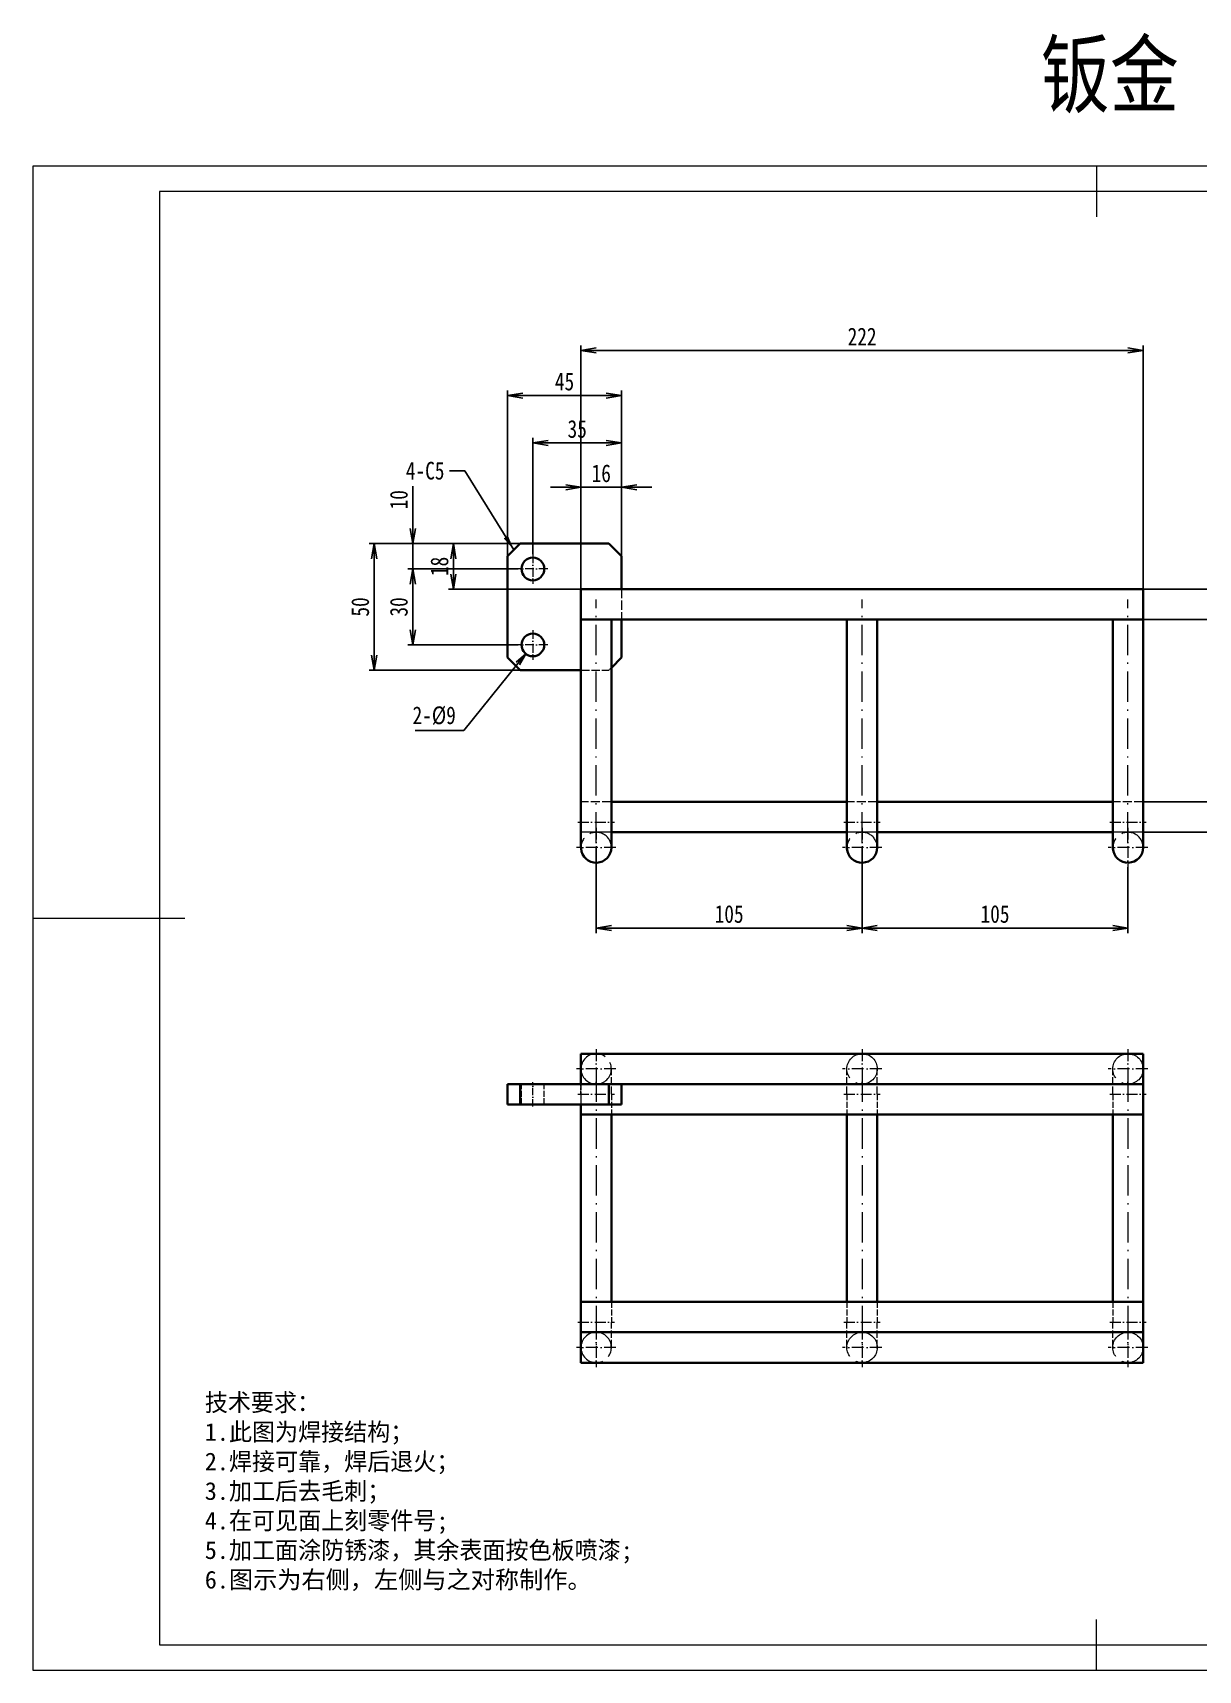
# Model space of a CAD drawing. Header units: millimetres. Extents: x -15766 to 80009, y -9701 to 15159.
# Drawn here: x -1995 to -1535, y 11134 to 11781 of the extents above; entities that cross this region are included whole.
import ezdxf

# ---------------------------------------------------------------- set-up
doc = ezdxf.new("R2010")
doc.units = ezdxf.units.MM
for name, pattern in [('CENTER-HOKUTO_1', [16, 13, -1, 1, -1]), ('DASHDOT', [18.5, 12, -3, 0.5, -3]), ('DASHED', [15, 12, -3]), ('HIDDEN-HOKUTO_1', [2, 1, -1])]:
    doc.linetypes.add(name, pattern=pattern)
doc.layers.get('DEFPOINTS').update_dxf_attribs({"lineweight": 18})
for name, color, linetype, lineweight in [('AM_7', 2, 'CENTER-HOKUTO_1', 18), ('AM_HID', 1, 'HIDDEN-HOKUTO_1', 18), ('AM_VIS', 7, 'Continuous', 18), ('CDRAFT0', 7, 'Continuous', 18), ('DIM', 253, 'Continuous', 20), ('title_frame', 7, 'Continuous', 18), ('word_dim', 9, 'Continuous', 18), ('粗实线层_1', 7, 'Continuous', 15)]:
    doc.layers.add(name, color=color, linetype=linetype, lineweight=lineweight)
doc.styles.add('DIM', font='', dxfattribs={"width": 0.8})
doc.styles.get('DIM').set_extended_font_data('NSimSun')
doc.dimstyles.new('1-2', dxfattribs={"dimscale": 2, "dimtxt": 3.5, "dimasz": 3, "dimexe": 1, "dimexo": 0, "dimgap": 1, "dimtad": 1, "dimdsep": 46, "dimtxsty": 'DIM', "dimblk": 'OPEN', "dimcen": 0, "dimdle": 6, "dimclrd": 256, "dimclre": 256, "dimclrt": 3, "dimazin": 2, "dimtfac": 0.707107, "dimtmove": 0, "dimatfit": 3, "dimfxl": 0, "dimfrac": 2, "dimtolj": 1, "dimarcsym": 0})
doc.dimstyles.new('1-2$3', dxfattribs={"dimscale": 2, "dimtxt": 3.5, "dimasz": 2.5, "dimexe": 1, "dimexo": 0.625, "dimgap": 1.2, "dimtad": 1, "dimtih": 1, "dimtoh": 1, "dimdsep": 46, "dimtxsty": 'DIM', "dimblk": 'OPEN', "dimcen": 0, "dimdle": 5, "dimclrd": 256, "dimclre": 256, "dimclrt": 3, "dimazin": 2, "dimtfac": 0.5, "dimtofl": 0, "dimtmove": 0, "dimatfit": 3, "dimfxl": 0, "dimtolj": 1, "dimarcsym": 0})

# ---------------------------------------------------------------- blocks, each defined once
blk = doc.blocks.new('*X3')
at = {"layer": 'CDRAFT0'}
for p, q in [((420, 297), (0, 297)), ((0, 297), (0, 0)), ((420, 0), (420, 297)), ((0, 0), (420, 0))]:
    blk.add_line(p, q, dxfattribs=at)
at = {"layer": '粗实线层_1'}
for p, q in [((210, 297), (210, 287)), ((415, 292), (25, 292)), ((25, 292), (25, 5)), ((415, 5), (415, 292)), ((0, 148.5), (30, 148.5)), ((420, 148.5), (410, 148.5)), ((210, 0), (210, 10)), ((25, 5), (415, 5))]:
    blk.add_line(p, q, dxfattribs=at)
blk = doc.blocks.new('_OPEN')
at = {"color": 0, "linetype": 'ByBlock', "lineweight": -2}
for p, q in [((-1, 0.166667), (0, 0)), ((-1, -0.166667), (0, 0)), ((0, 0), (-1, 0))]:
    blk.add_line(p, q, dxfattribs=at)
blk = doc.blocks.new('*D518')
at = {"layer": 'DEFPOINTS', "color": 0, "transparency": 16777216}
for p in [(-1762.79, 11637.48), (-1807.79, 11574.01), (-1762.79, 11574.01)]:
    blk.add_point(p, dxfattribs=at)
at = {"layer": 'word_dim', "linetype": 'Continuous', "lineweight": -2, "transparency": 16777216}
for p, q in [((-1807.79, 11574.01), (-1807.79, 11639.48)), ((-1801.79, 11637.48), (-1768.79, 11637.48)), ((-1762.79, 11574.01), (-1762.79, 11639.48))]:
    blk.add_line(p, q, dxfattribs=at)
at = {"layer": 'word_dim', "lineweight": -2, "transparency": 16777216, "xscale": 6, "yscale": 6, "zscale": 6, "rotation": 180}
blk.add_blockref('_OPEN', (-1807.79, 11637.48), dxfattribs=at)
at = {"layer": 'word_dim', "lineweight": -2, "transparency": 16777216, "xscale": 6, "yscale": 6, "zscale": 6}
blk.add_blockref('_OPEN', (-1762.79, 11637.48), dxfattribs=at)
at = {"layer": 'word_dim', "color": 3, "transparency": 16777216, "insert": (-1785.29, 11642.98), "char_height": 7, "attachment_point": 5, "style": 'DIM'}
blk.add_mtext('\\A1;45', dxfattribs=at)
blk = doc.blocks.new('*D519')
at = {"layer": 'DEFPOINTS', "color": 0, "transparency": 16777216}
for p in [(-1802.79, 11579.01), (-1860.45, 11529.01), (-1802.79, 11529.01)]:
    blk.add_point(p, dxfattribs=at)
at = {"layer": 'word_dim', "linetype": 'Continuous', "lineweight": -2, "transparency": 16777216}
for p, q in [((-1802.79, 11579.01), (-1862.45, 11579.01)), ((-1860.45, 11573.01), (-1860.45, 11535.01)), ((-1802.79, 11529.01), (-1862.45, 11529.01))]:
    blk.add_line(p, q, dxfattribs=at)
at = {"layer": 'word_dim', "lineweight": -2, "transparency": 16777216, "xscale": 6, "yscale": 6, "zscale": 6}
for p, rotation in [((-1860.45, 11579.01), 90), ((-1860.45, 11529.01), 270)]:
    blk.add_blockref('_OPEN', p, dxfattribs=dict(at, rotation=rotation))
at = {"layer": 'word_dim', "color": 3, "transparency": 16777216, "insert": (-1865.95, 11554.01), "char_height": 7, "attachment_point": 5, "rotation": 90, "style": 'DIM'}
blk.add_mtext('\\A1;50', dxfattribs=at)
blk = doc.blocks.new('*D520')
at = {"layer": 'DEFPOINTS', "color": 0, "transparency": 16777216}
for p in [(-1762.79, 11601.26), (-1762.79, 11574.01), (-1778.79, 11561.01)]:
    blk.add_point(p, dxfattribs=at)
at = {"layer": 'word_dim', "linetype": 'Continuous', "lineweight": -2, "transparency": 16777216}
for p, q in [((-1784.79, 11601.26), (-1790.79, 11601.26)), ((-1778.79, 11561.01), (-1778.79, 11603.26)), ((-1778.79, 11601.26), (-1762.79, 11601.26)), ((-1762.79, 11574.01), (-1762.79, 11603.26)), ((-1756.79, 11601.26), (-1750.79, 11601.26))]:
    blk.add_line(p, q, dxfattribs=at)
at = {"layer": 'word_dim', "lineweight": -2, "transparency": 16777216, "xscale": 6, "yscale": 6, "zscale": 6}
blk.add_blockref('_OPEN', (-1778.79, 11601.26), dxfattribs=at)
at = {"layer": 'word_dim', "lineweight": -2, "transparency": 16777216, "xscale": 6, "yscale": 6, "zscale": 6, "rotation": 180}
blk.add_blockref('_OPEN', (-1762.79, 11601.26), dxfattribs=at)
at = {"layer": 'word_dim', "color": 3, "transparency": 16777216, "insert": (-1770.79, 11606.76), "char_height": 7, "attachment_point": 5, "style": 'DIM'}
blk.add_mtext('\\A1;16', dxfattribs=at)
blk = doc.blocks.new('*D521')
at = {"layer": 'DEFPOINTS', "color": 0, "transparency": 16777216}
for p in [(-1556.79, 11655.3), (-1778.79, 11561.01), (-1556.79, 11561.01)]:
    blk.add_point(p, dxfattribs=at)
at = {"layer": 'word_dim', "linetype": 'Continuous', "lineweight": -2, "transparency": 16777216}
for p, q in [((-1778.79, 11561.01), (-1778.79, 11657.3)), ((-1772.79, 11655.3), (-1562.79, 11655.3)), ((-1556.79, 11561.01), (-1556.79, 11657.3))]:
    blk.add_line(p, q, dxfattribs=at)
at = {"layer": 'word_dim', "lineweight": -2, "transparency": 16777216, "xscale": 6, "yscale": 6, "zscale": 6, "rotation": 180}
blk.add_blockref('_OPEN', (-1778.79, 11655.3), dxfattribs=at)
at = {"layer": 'word_dim', "lineweight": -2, "transparency": 16777216, "xscale": 6, "yscale": 6, "zscale": 6}
blk.add_blockref('_OPEN', (-1556.79, 11655.3), dxfattribs=at)
at = {"layer": 'word_dim', "color": 3, "transparency": 16777216, "insert": (-1667.79, 11660.8), "char_height": 7, "attachment_point": 5, "style": 'DIM'}
blk.add_mtext('\\A1;222', dxfattribs=at)
blk = doc.blocks.new('*D522')
at = {"layer": 'DEFPOINTS', "color": 0, "transparency": 16777216}
for p in [(-1556.79, 11561.01), (-1521.71, 11561.01), (-1556.79, 11549.01)]:
    blk.add_point(p, dxfattribs=at)
at = {"layer": 'word_dim', "linetype": 'Continuous', "lineweight": -2, "transparency": 16777216}
for p, q in [((-1521.71, 11567.01), (-1521.71, 11597.84)), ((-1556.79, 11561.01), (-1519.71, 11561.01)), ((-1521.71, 11549.01), (-1521.71, 11561.01)), ((-1556.79, 11549.01), (-1519.71, 11549.01)), ((-1521.71, 11543.01), (-1521.71, 11537.01))]:
    blk.add_line(p, q, dxfattribs=at)
at = {"layer": 'word_dim', "lineweight": -2, "transparency": 16777216, "xscale": 6, "yscale": 6, "zscale": 6}
for p, rotation in [((-1521.71, 11561.01), 270), ((-1521.71, 11549.01), 90)]:
    blk.add_blockref('_OPEN', p, dxfattribs=dict(at, rotation=rotation))
at = {"layer": 'word_dim', "color": 3, "transparency": 16777216, "insert": (-1527.21, 11586.33), "char_height": 7, "attachment_point": 5, "rotation": 90, "style": 'DIM'}
blk.add_mtext('\\A1;2-%%c12', dxfattribs=at)
blk = doc.blocks.new('*D523')
at = {"layer": 'DEFPOINTS', "color": 0, "transparency": 16777216}
for p in [(-1556.79, 11477.01), (-1521.71, 11477.01), (-1556.79, 11465.01)]:
    blk.add_point(p, dxfattribs=at)
at = {"layer": 'word_dim', "linetype": 'Continuous', "lineweight": -2, "transparency": 16777216}
for p, q in [((-1521.71, 11483.01), (-1521.71, 11489.01)), ((-1556.79, 11477.01), (-1519.71, 11477.01)), ((-1521.71, 11477.01), (-1521.71, 11465.01)), ((-1556.79, 11465.01), (-1519.71, 11465.01)), ((-1521.71, 11459.01), (-1521.71, 11428.24))]:
    blk.add_line(p, q, dxfattribs=at)
at = {"layer": 'word_dim', "lineweight": -2, "transparency": 16777216, "xscale": 6, "yscale": 6, "zscale": 6}
for p, rotation in [((-1521.71, 11477.01), 270), ((-1521.71, 11465.01), 90)]:
    blk.add_blockref('_OPEN', p, dxfattribs=dict(at, rotation=rotation))
at = {"layer": 'word_dim', "color": 3, "transparency": 16777216, "insert": (-1527.21, 11439.75), "char_height": 7, "attachment_point": 5, "rotation": 90, "style": 'DIM'}
blk.add_mtext('\\A1;2-%%c12', dxfattribs=at)
blk = doc.blocks.new('*D329')
at = {"layer": 'DEFPOINTS', "color": 0, "transparency": 16777216}
for p in [(-1556.79, 11549.01), (-1521.71, 11549.01), (-1556.79, 11477.01)]:
    blk.add_point(p, dxfattribs=at)
at = {"layer": 'word_dim', "linetype": 'Continuous', "lineweight": -2, "transparency": 16777216}
for p, q in [((-1556.79, 11549.01), (-1519.71, 11549.01)), ((-1521.71, 11483.01), (-1521.71, 11543.01)), ((-1556.79, 11477.01), (-1519.71, 11477.01))]:
    blk.add_line(p, q, dxfattribs=at)
at = {"layer": 'word_dim', "lineweight": -2, "transparency": 16777216, "xscale": 6, "yscale": 6, "zscale": 6}
for p, rotation in [((-1521.71, 11549.01), 90), ((-1521.71, 11477.01), 270)]:
    blk.add_blockref('_OPEN', p, dxfattribs=dict(at, rotation=rotation))
at = {"layer": 'word_dim', "color": 3, "transparency": 16777216, "insert": (-1527.21, 11513.01), "char_height": 7, "attachment_point": 5, "rotation": 90, "style": 'DIM'}
blk.add_mtext('\\A1;72', dxfattribs=at)
blk = doc.blocks.new('*D524')
at = {"layer": 'DEFPOINTS', "color": 0, "transparency": 16777216}
for p in [(-1772.79, 11459.01), (-1667.79, 11459.01), (-1667.79, 11427.21)]:
    blk.add_point(p, dxfattribs=at)
at = {"layer": 'word_dim', "linetype": 'Continuous', "lineweight": -2, "transparency": 16777216}
for p, q in [((-1772.79, 11459.01), (-1772.79, 11425.21)), ((-1667.79, 11459.01), (-1667.79, 11425.21)), ((-1766.79, 11427.21), (-1673.79, 11427.21))]:
    blk.add_line(p, q, dxfattribs=at)
at = {"layer": 'word_dim', "lineweight": -2, "transparency": 16777216, "xscale": 6, "yscale": 6, "zscale": 6, "rotation": 180}
blk.add_blockref('_OPEN', (-1772.79, 11427.21), dxfattribs=at)
at = {"layer": 'word_dim', "lineweight": -2, "transparency": 16777216, "xscale": 6, "yscale": 6, "zscale": 6}
blk.add_blockref('_OPEN', (-1667.79, 11427.21), dxfattribs=at)
at = {"layer": 'word_dim', "color": 3, "transparency": 16777216, "insert": (-1720.29, 11432.71), "char_height": 7, "attachment_point": 5, "style": 'DIM'}
blk.add_mtext('\\A1;105', dxfattribs=at)
blk = doc.blocks.new('*D330')
at = {"layer": 'DEFPOINTS', "color": 0, "transparency": 16777216}
for p in [(-1667.79, 11459.01), (-1562.79, 11451.21), (-1562.79, 11427.21)]:
    blk.add_point(p, dxfattribs=at)
at = {"layer": 'word_dim', "linetype": 'Continuous', "lineweight": -2, "transparency": 16777216}
for p, q in [((-1667.79, 11459.01), (-1667.79, 11425.21)), ((-1562.79, 11451.21), (-1562.79, 11425.21)), ((-1661.79, 11427.21), (-1568.79, 11427.21))]:
    blk.add_line(p, q, dxfattribs=at)
at = {"layer": 'word_dim', "lineweight": -2, "transparency": 16777216, "xscale": 6, "yscale": 6, "zscale": 6, "rotation": 180}
blk.add_blockref('_OPEN', (-1667.79, 11427.21), dxfattribs=at)
at = {"layer": 'word_dim', "lineweight": -2, "transparency": 16777216, "xscale": 6, "yscale": 6, "zscale": 6}
blk.add_blockref('_OPEN', (-1562.79, 11427.21), dxfattribs=at)
at = {"layer": 'word_dim', "color": 3, "transparency": 16777216, "insert": (-1615.29, 11432.71), "char_height": 7, "attachment_point": 5, "style": 'DIM'}
blk.add_mtext('\\A1;105', dxfattribs=at)
blk = doc.blocks.new('*D529')
at = {"layer": 'DEFPOINTS', "color": 0, "transparency": 16777216}
for p in [(-1845.19, 11579.01), (-1802.79, 11579.01), (-1803.64, 11569.01)]:
    blk.add_point(p, dxfattribs=at)
at = {"layer": 'word_dim', "linetype": 'Continuous', "lineweight": -2, "transparency": 16777216}
for p, q in [((-1845.19, 11585.01), (-1845.19, 11601.67)), ((-1802.79, 11579.01), (-1847.19, 11579.01)), ((-1845.19, 11569.01), (-1845.19, 11579.01)), ((-1803.64, 11569.01), (-1847.19, 11569.01)), ((-1845.19, 11563.01), (-1845.19, 11557.01))]:
    blk.add_line(p, q, dxfattribs=at)
at = {"layer": 'word_dim', "lineweight": -2, "transparency": 16777216, "xscale": 6, "yscale": 6, "zscale": 6}
for p, rotation in [((-1845.19, 11579.01), 270), ((-1845.19, 11569.01), 90)]:
    blk.add_blockref('_OPEN', p, dxfattribs=dict(at, rotation=rotation))
at = {"layer": 'word_dim', "color": 3, "transparency": 16777216, "insert": (-1850.69, 11596.34), "char_height": 7, "attachment_point": 5, "rotation": 90, "style": 'DIM'}
blk.add_mtext('\\A1;10', dxfattribs=at)
blk = doc.blocks.new('*D332')
at = {"layer": 'DEFPOINTS', "color": 0, "transparency": 16777216}
for p in [(-1829.16, 11579.01), (-1803.41, 11579.01), (-1778.79, 11561.01)]:
    blk.add_point(p, dxfattribs=at)
at = {"layer": 'word_dim', "linetype": 'Continuous', "lineweight": -2, "transparency": 16777216}
for p, q in [((-1803.41, 11579.01), (-1831.16, 11579.01)), ((-1829.16, 11567.01), (-1829.16, 11573.01)), ((-1778.79, 11561.01), (-1831.16, 11561.01))]:
    blk.add_line(p, q, dxfattribs=at)
at = {"layer": 'word_dim', "lineweight": -2, "transparency": 16777216, "xscale": 6, "yscale": 6, "zscale": 6}
for p, rotation in [((-1829.16, 11579.01), 90), ((-1829.16, 11561.01), 270)]:
    blk.add_blockref('_OPEN', p, dxfattribs=dict(at, rotation=rotation))
at = {"layer": 'word_dim', "color": 3, "transparency": 16777216, "insert": (-1834.66, 11570.01), "char_height": 7, "attachment_point": 5, "rotation": 90, "style": 'DIM'}
blk.add_mtext('\\A1;18', dxfattribs=at)
blk = doc.blocks.new('*D530')
at = {"layer": 'DEFPOINTS', "color": 0, "transparency": 16777216}
for p in [(-1803.64, 11569.01), (-1845.19, 11539.01), (-1803.64, 11539.01)]:
    blk.add_point(p, dxfattribs=at)
at = {"layer": 'word_dim', "linetype": 'Continuous', "lineweight": -2, "transparency": 16777216}
for p, q in [((-1803.64, 11569.01), (-1847.19, 11569.01)), ((-1845.19, 11563.01), (-1845.19, 11545.01)), ((-1803.64, 11539.01), (-1847.19, 11539.01))]:
    blk.add_line(p, q, dxfattribs=at)
at = {"layer": 'word_dim', "lineweight": -2, "transparency": 16777216, "xscale": 6, "yscale": 6, "zscale": 6}
for p, rotation in [((-1845.19, 11569.01), 90), ((-1845.19, 11539.01), 270)]:
    blk.add_blockref('_OPEN', p, dxfattribs=dict(at, rotation=rotation))
at = {"layer": 'word_dim', "color": 3, "transparency": 16777216, "insert": (-1850.69, 11554.01), "char_height": 7, "attachment_point": 5, "rotation": 90, "style": 'DIM'}
blk.add_mtext('\\A1;30', dxfattribs=at)
blk = doc.blocks.new('*D531')
at = {"layer": 'DEFPOINTS', "color": 0, "transparency": 16777216}
for p in [(-1797.79, 11618.75), (-1797.79, 11574.86), (-1762.79, 11574.01)]:
    blk.add_point(p, dxfattribs=at)
at = {"layer": 'word_dim', "linetype": 'Continuous', "lineweight": -2, "transparency": 16777216}
for p, q in [((-1797.79, 11574.86), (-1797.79, 11620.75)), ((-1762.79, 11574.01), (-1762.79, 11620.75)), ((-1768.79, 11618.75), (-1791.79, 11618.75))]:
    blk.add_line(p, q, dxfattribs=at)
at = {"layer": 'word_dim', "lineweight": -2, "transparency": 16777216, "xscale": 6, "yscale": 6, "zscale": 6, "rotation": 180}
blk.add_blockref('_OPEN', (-1797.79, 11618.75), dxfattribs=at)
at = {"layer": 'word_dim', "lineweight": -2, "transparency": 16777216, "xscale": 6, "yscale": 6, "zscale": 6}
blk.add_blockref('_OPEN', (-1762.79, 11618.75), dxfattribs=at)
at = {"layer": 'word_dim', "color": 3, "transparency": 16777216, "insert": (-1780.29, 11624.25), "char_height": 7, "attachment_point": 5, "style": 'DIM'}
blk.add_mtext('\\A1;35', dxfattribs=at)
blk = doc.blocks.new('*D532')
at = {"layer": 'DEFPOINTS', "color": 0, "transparency": 16777216}
for p in [(-1794.97, 11542.51), (-1800.61, 11535.51)]:
    blk.add_point(p, dxfattribs=at)
at = {"layer": 'word_dim', "linetype": 'Continuous', "lineweight": -2, "transparency": 16777216}
for p, q in [((-1825.06, 11505.17), (-1803.75, 11531.61)), ((-1844.3, 11505.17), (-1825.06, 11505.17))]:
    blk.add_line(p, q, dxfattribs=at)
at = {"layer": 'word_dim', "lineweight": -2, "transparency": 16777216, "xscale": 5, "yscale": 5, "zscale": 5, "rotation": 51.1345284834728}
blk.add_blockref('_OPEN', (-1800.61, 11535.51), dxfattribs=at)
at = {"layer": 'word_dim', "color": 3, "transparency": 16777216, "insert": (-1836.76, 11511.07), "char_height": 7, "attachment_point": 5, "style": 'DIM'}
blk.add_mtext('\\A1;2-%%c9', dxfattribs=at)

msp = doc.modelspace()

# ---------------------------------------------------------------- linework, layer by layer
at = {"layer": 'AM_7', "linetype": 'DASHDOT', "lineweight": 13, "ltscale": 0.292505}
for p, q in [((-1791.93922, 11569.00889), (-1803.63942, 11569.00889)), ((-1791.93922, 11539.00889), (-1803.63942, 11539.00889))]:
    msp.add_line(p, q, dxfattribs=at)
at = {"layer": 'AM_7', "linetype": 'DASHDOT', "lineweight": 13, "ltscale": 0.2925}
for p, q in [((-1797.78932, 11574.85889), (-1797.78932, 11563.15888)), ((-1797.78932, 11544.85889), (-1797.78932, 11533.15888))]:
    msp.add_line(p, q, dxfattribs=at)
at = {"layer": 'AM_7', "linetype": 'DASHDOT', "lineweight": 13}
for p, q in [((-1772.78932, 11461.00889), (-1772.78932, 11557.00889)), ((-1667.78932, 11461.00889), (-1667.78932, 11557.00889)), ((-1562.78932, 11461.00889), (-1562.78932, 11557.00889)), ((-1772.78932, 11370.56891), (-1772.78932, 11262.56832)), ((-1667.78932, 11370.56891), (-1667.78932, 11262.56832)), ((-1562.78932, 11370.56891), (-1562.78932, 11262.56832))]:
    msp.add_line(p, q, dxfattribs=at)
at = {"layer": 'AM_7', "linetype": 'DASHDOT', "lineweight": 13, "ltscale": 0.36001}
for p, q in [((-1779.98952, 11469.00889), (-1765.58913, 11469.00889)), ((-1674.98952, 11469.00889), (-1660.58913, 11469.00889)), ((-1569.98952, 11469.00889), (-1555.58913, 11469.00889)), ((-1779.98952, 11361.56888), (-1765.58913, 11361.56888)), ((-1674.98952, 11361.56888), (-1660.58913, 11361.56888)), ((-1569.98952, 11361.56888), (-1555.58913, 11361.56888)), ((-1779.98952, 11271.56887), (-1765.58913, 11271.56887)), ((-1674.98952, 11271.56887), (-1660.58913, 11271.56887)), ((-1569.98952, 11271.56887), (-1555.58913, 11271.56887))]:
    msp.add_line(p, q, dxfattribs=at)
at = {"layer": 'AM_7', "linetype": 'DASHDOT', "lineweight": 13, "ltscale": 0.389999}
for p, q in [((-1772.78932, 11466.80887), (-1772.78932, 11451.2089)), ((-1667.78932, 11466.80887), (-1667.78932, 11451.2089)), ((-1562.78932, 11466.80887), (-1562.78932, 11451.2089))]:
    msp.add_line(p, q, dxfattribs=at)
at = {"layer": 'AM_7', "linetype": 'DASHDOT', "lineweight": 13, "ltscale": 0.38999}
for p, q in [((-1764.98952, 11459.00889), (-1780.58913, 11459.00889)), ((-1659.98952, 11459.00889), (-1675.58913, 11459.00889)), ((-1554.98952, 11459.00889), (-1570.58913, 11459.00889)), ((-1764.98952, 11371.56888), (-1780.58913, 11371.56888)), ((-1659.98952, 11371.56888), (-1675.58913, 11371.56888)), ((-1554.98952, 11371.56888), (-1570.58913, 11371.56888)), ((-1764.98952, 11261.56887), (-1780.58913, 11261.56887)), ((-1659.98952, 11261.56887), (-1675.58913, 11261.56887)), ((-1554.98952, 11261.56887), (-1570.58913, 11261.56887))]:
    msp.add_line(p, q, dxfattribs=at)
at = {"layer": 'AM_7', "linetype": 'DASHDOT', "lineweight": 13, "ltscale": 0.39}
for p, q in [((-1772.78932, 11379.36887), (-1772.78932, 11363.76886)), ((-1667.78932, 11379.36887), (-1667.78932, 11363.76886)), ((-1562.78932, 11379.36887), (-1562.78932, 11363.76886)), ((-1772.78932, 11269.36887), (-1772.78932, 11253.76886)), ((-1667.78932, 11269.36887), (-1667.78932, 11253.76886)), ((-1562.78932, 11269.36887), (-1562.78932, 11253.76886))]:
    msp.add_line(p, q, dxfattribs=at)
at = {"layer": 'AM_7', "linetype": 'DASHDOT', "lineweight": 13, "ltscale": 0.24}
msp.add_line((-1797.78932, 11356.76886), (-1797.78932, 11366.36887), dxfattribs=at)
at = {"layer": 'AM_HID', "linetype": 'DASHED', "lineweight": 13, "ltscale": 0.4}
msp.add_line((-1762.78932, 11561.00889), (-1778.78932, 11561.00889), dxfattribs=at)
at = {"layer": 'AM_HID', "linetype": 'DASHED', "lineweight": 13, "ltscale": 0.3}
for p, q in [((-1762.78932, 11561.00882), (-1762.78932, 11549.00882)), ((-1766.78932, 11477.00889), (-1778.78932, 11477.00889)), ((-1766.78932, 11477.00889), (-1778.78932, 11477.00889)), ((-1661.78932, 11477.00889), (-1673.78932, 11477.00889)), ((-1661.78932, 11477.00889), (-1673.78932, 11477.00889)), ((-1556.78932, 11477.00889), (-1568.78932, 11477.00889)), ((-1556.78932, 11477.00889), (-1568.78932, 11477.00889)), ((-1766.78932, 11465.00889), (-1778.78932, 11465.00889)), ((-1661.78932, 11465.00889), (-1673.78932, 11465.00889)), ((-1556.78932, 11465.00889), (-1568.78932, 11465.00889))]:
    msp.add_line(p, q, dxfattribs=at)
at = {"layer": 'AM_HID', "linetype": 'DASHED', "lineweight": 13}
for p, q in [((-1556.78932, 11549.00889), (-1778.78932, 11549.00889)), ((-1778.78932, 11529.00889), (-1778.78932, 11549.00889)), ((-1766.78932, 11469.00889), (-1766.78932, 11549.00889)), ((-1661.78932, 11469.00889), (-1661.78932, 11549.00889)), ((-1556.78932, 11469.00889), (-1556.78932, 11549.00889)), ((-1556.78932, 11465.00889), (-1778.78932, 11465.00889)), ((-1667.78932, 11365.56888), (-1772.78932, 11365.56888)), ((-1562.78932, 11365.56888), (-1667.78932, 11365.56888))]:
    msp.add_line(p, q, dxfattribs=at)
at = {"layer": 'AM_HID', "linetype": 'DASHED', "lineweight": 13, "ltscale": 0.035356}
msp.add_line((-1767.78932, 11529.00889), (-1766.78932, 11530.00895), dxfattribs=at)
at = {"layer": 'AM_HID', "linetype": 'DASHED', "lineweight": 13, "ltscale": 0.275}
msp.add_line((-1778.78932, 11529.00889), (-1767.78932, 11529.00889), dxfattribs=at)
at = {"layer": 'AM_HID', "linetype": 'DASHED', "lineweight": 13, "ltscale": 0.2}
for p, q in [((-1673.78932, 11469.00889), (-1673.78932, 11477.00889)), ((-1568.78932, 11469.00889), (-1568.78932, 11477.00889)), ((-1802.78932, 11365.56888), (-1802.78932, 11357.56888)), ((-1802.28932, 11357.56888), (-1802.28932, 11365.56888)), ((-1802.28932, 11357.56888), (-1802.28932, 11365.56888)), ((-1793.28932, 11357.56888), (-1793.28932, 11365.56888)), ((-1793.28932, 11357.56888), (-1793.28932, 11365.56888)), ((-1778.78932, 11365.56888), (-1778.78932, 11357.56888)), ((-1767.78932, 11365.56888), (-1767.78932, 11357.56888)), ((-1766.78932, 11279.56885), (-1766.78932, 11271.56887)), ((-1673.78932, 11279.56885), (-1673.78932, 11271.56887)), ((-1661.78932, 11279.56885), (-1661.78932, 11271.56887)), ((-1568.78932, 11279.56885), (-1568.78932, 11271.56887)), ((-1556.78932, 11279.56885), (-1556.78932, 11271.56887))]:
    msp.add_line(p, q, dxfattribs=at)
at = {"layer": 'AM_HID', "linetype": 'DASHED', "lineweight": 13, "ltscale": 0.15}
for p, q in [((-1556.78932, 11477.00889), (-1556.78932, 11471.00889)), ((-1556.78932, 11471.00889), (-1556.78932, 11465.00889)), ((-1772.78932, 11365.56888), (-1778.78932, 11365.56888)), ((-1556.78932, 11365.56888), (-1562.78932, 11365.56888))]:
    msp.add_line(p, q, dxfattribs=at)
at = {"layer": 'AM_HID', "linetype": 'DASHED', "lineweight": 13, "ltscale": 0.25}
for p, q in [((-1766.78932, 11459.00889), (-1766.78932, 11469.00889)), ((-1661.78932, 11459.00889), (-1661.78932, 11469.00889)), ((-1556.78932, 11459.00889), (-1556.78932, 11469.00889)), ((-1766.78932, 11361.56888), (-1766.78932, 11371.56888)), ((-1673.78932, 11361.56888), (-1673.78932, 11371.56888)), ((-1661.78932, 11361.56888), (-1661.78932, 11371.56888)), ((-1568.78932, 11361.56888), (-1568.78932, 11371.56888)), ((-1556.78932, 11361.56888), (-1556.78932, 11371.56888)), ((-1766.78932, 11261.56887), (-1766.78932, 11271.56887)), ((-1673.78932, 11261.56887), (-1673.78932, 11271.56887)), ((-1661.78932, 11261.56887), (-1661.78932, 11271.56887)), ((-1568.78932, 11261.56887), (-1568.78932, 11271.56887)), ((-1556.78932, 11261.56887), (-1556.78932, 11271.56887))]:
    msp.add_line(p, q, dxfattribs=at)
at = {"layer": 'AM_HID', "linetype": 'DASHED', "lineweight": 13, "ltscale": 0.100195}
for p, q in [((-1673.78932, 11465.0011), (-1673.78932, 11469.00889)), ((-1568.78932, 11465.0011), (-1568.78932, 11469.00889))]:
    msp.add_line(p, q, dxfattribs=at)
at = {"layer": 'AM_HID', "linetype": 'DASHED', "lineweight": 13, "ltscale": 0.1}
msp.add_line((-1778.78932, 11361.56888), (-1778.78932, 11365.56888), dxfattribs=at)
at = {"layer": 'AM_HID', "linetype": 'DASHED', "lineweight": 13, "ltscale": 0.100002}
msp.add_line((-1778.78932, 11361.56888), (-1778.78932, 11357.56879), dxfattribs=at)
at = {"layer": 'AM_HID', "linetype": 'DASHED', "lineweight": 13, "ltscale": 0.200001}
for p, q in [((-1766.78932, 11361.56888), (-1766.78932, 11353.56885)), ((-1673.78932, 11361.56888), (-1673.78932, 11353.56885)), ((-1661.78932, 11361.56888), (-1661.78932, 11353.56885)), ((-1568.78932, 11361.56888), (-1568.78932, 11353.56885)), ((-1556.78932, 11361.56888), (-1556.78932, 11353.56885))]:
    msp.add_line(p, q, dxfattribs=at)
at = {"layer": 'AM_HID', "linetype": 'DASHED', "lineweight": 13}
for centre in [(-1667.78932, 11371.56888), (-1562.78932, 11371.56888), (-1667.78932, 11261.56887), (-1562.78932, 11261.56887)]:
    msp.add_circle(centre, 6, dxfattribs=at)
for centre, start, end in [((-1772.78932, 11459.00889), 0, 183.91303769), ((-1772.78932, 11459.00889), 176.08696231, 180.00000501), ((-1667.78932, 11459.00889), 0, 183.91303769), ((-1667.78932, 11459.00889), 176.08696231, 180.00000501), ((-1562.78932, 11459.00889), 0, 183.91303769), ((-1562.78932, 11459.00889), 176.08696231, 180.00000501), ((-1772.78932, 11371.56888), 269.9999975, 179.90230598), ((-1772.78932, 11371.56888), 180.09769402, 269.9999975), ((-1772.78932, 11261.56887), 180.09769402, 90.0000025), ((-1772.78932, 11261.56887), 90.0000025, 179.90230598), ((-1772.78932, 11261.56887), 180.00000501, 183.91303769), ((-1772.78932, 11261.56887), 176.08696231, 179.72947488), ((-1772.78932, 11261.56887), 0.00000027, 3.91304355), ((-1772.78932, 11261.56887), 356.08695688, 0.00000027), ((-1667.78932, 11261.56887), 176.08696231, 180.00000501), ((-1667.78932, 11261.56887), 180.00000501, 183.91303769), ((-1667.78932, 11261.56887), 0.00000027, 3.91304355), ((-1667.78932, 11261.56887), 356.08695688, 0.00000027), ((-1562.78932, 11261.56887), 176.08696231, 180.00000501), ((-1562.78932, 11261.56887), 180.00000501, 183.91303769), ((-1562.78932, 11261.56887), 0.00000027, 3.91304355), ((-1562.78932, 11261.56887), 356.08695688, 0.00000027)]:
    msp.add_arc(centre, 6, start, end, dxfattribs=at)
at = {"layer": 'AM_VIS', "lineweight": 35, "ltscale": 0.176777}
for p, q in [((-1802.78932, 11579.00889), (-1807.78932, 11574.00889)), ((-1767.78932, 11579.00889), (-1762.78932, 11574.00889)), ((-1802.78932, 11529.00889), (-1807.78932, 11534.00889))]:
    msp.add_line(p, q, dxfattribs=at)
at = {"layer": 'AM_VIS', "lineweight": 35}
for p, q in [((-1767.78932, 11579.00889), (-1802.78932, 11579.00889)), ((-1807.78932, 11534.00889), (-1807.78932, 11574.00889)), ((-1556.78932, 11561.00889), (-1778.78932, 11561.00889)), ((-1556.78932, 11561.00889), (-1762.78932, 11561.00889)), ((-1556.78932, 11549.00889), (-1778.78932, 11549.00889)), ((-1778.78932, 11469.00889), (-1778.78932, 11549.00889)), ((-1766.78932, 11469.00889), (-1766.78932, 11549.00889)), ((-1673.78932, 11477.00889), (-1673.78932, 11549.00889)), ((-1673.78932, 11469.00889), (-1673.78932, 11549.00889)), ((-1661.78932, 11469.00889), (-1661.78932, 11549.00889)), ((-1568.78932, 11477.00889), (-1568.78932, 11549.00889)), ((-1568.78932, 11469.00889), (-1568.78932, 11549.00889)), ((-1556.78932, 11469.00889), (-1556.78932, 11549.00889)), ((-1802.78932, 11529.00889), (-1778.78932, 11529.00889)), ((-1778.78932, 11469.00889), (-1778.78932, 11529.00889)), ((-1673.78932, 11477.00889), (-1766.78932, 11477.00889)), ((-1673.78932, 11477.00889), (-1766.78932, 11477.00889)), ((-1568.78932, 11477.00889), (-1661.78932, 11477.00889)), ((-1568.78932, 11477.00889), (-1661.78932, 11477.00889)), ((-1673.78932, 11465.00889), (-1766.78932, 11465.00889)), ((-1568.78932, 11465.00889), (-1661.78932, 11465.00889)), ((-1556.78932, 11377.56888), (-1778.78932, 11377.56888)), ((-1767.78932, 11365.56888), (-1802.78932, 11365.56888)), ((-1556.78932, 11365.56888), (-1778.78932, 11365.56888)), ((-1767.78932, 11357.56888), (-1802.78932, 11357.56888)), ((-1778.78932, 11357.56879), (-1778.78932, 11271.56887)), ((-1556.78932, 11353.56888), (-1778.78932, 11353.56888)), ((-1766.78932, 11353.56885), (-1766.78932, 11279.56885)), ((-1673.78932, 11353.56885), (-1673.78932, 11279.56885)), ((-1661.78932, 11353.56885), (-1661.78932, 11279.56885)), ((-1568.78932, 11353.56885), (-1568.78932, 11279.56885)), ((-1556.78932, 11353.56885), (-1556.78932, 11279.56885)), ((-1556.78932, 11279.56887), (-1778.78932, 11279.56887)), ((-1556.78932, 11267.56887), (-1778.78932, 11267.56887)), ((-1667.78932, 11267.56887), (-1772.78932, 11267.56887)), ((-1562.78932, 11267.56887), (-1667.78932, 11267.56887)), ((-1556.78932, 11255.56887), (-1778.78932, 11255.56887))]:
    msp.add_line(p, q, dxfattribs=at)
at = {"layer": 'AM_VIS', "lineweight": 35, "ltscale": 0.325002}
msp.add_line((-1762.78932, 11574.00889), (-1762.78932, 11561.00882), dxfattribs=at)
at = {"layer": 'AM_VIS', "lineweight": 35, "ltscale": 0.15}
for p, q in [((-1778.78932, 11561.00889), (-1778.78932, 11555.00889)), ((-1556.78932, 11561.00889), (-1556.78932, 11555.00889)), ((-1778.78932, 11555.00889), (-1778.78932, 11549.00889)), ((-1556.78932, 11555.00889), (-1556.78932, 11549.00889)), ((-1772.78932, 11549.00889), (-1778.78932, 11549.00889)), ((-1766.78932, 11549.00889), (-1772.78932, 11549.00889)), ((-1667.78932, 11549.00889), (-1673.78932, 11549.00889)), ((-1661.78932, 11549.00889), (-1667.78932, 11549.00889)), ((-1562.78932, 11549.00889), (-1568.78932, 11549.00889)), ((-1556.78932, 11549.00889), (-1562.78932, 11549.00889)), ((-1778.78932, 11477.00889), (-1778.78932, 11471.00889)), ((-1778.78932, 11471.00889), (-1778.78932, 11465.00889)), ((-1778.78932, 11365.56888), (-1778.78932, 11371.56888)), ((-1772.78932, 11267.56887), (-1778.78932, 11267.56887)), ((-1556.78932, 11267.56887), (-1562.78932, 11267.56887))]:
    msp.add_line(p, q, dxfattribs=at)
at = {"layer": 'AM_VIS', "lineweight": 35, "ltscale": 0.374998}
msp.add_line((-1762.78932, 11549.00882), (-1762.78932, 11534.00889), dxfattribs=at)
at = {"layer": 'AM_VIS', "lineweight": 35, "ltscale": 0.14142}
msp.add_line((-1766.78932, 11530.00895), (-1762.78932, 11534.00889), dxfattribs=at)
at = {"layer": 'AM_VIS', "lineweight": 35, "ltscale": 0.25}
for p, q in [((-1778.78932, 11459.00889), (-1778.78932, 11469.00889)), ((-1778.78932, 11459.00889), (-1778.78932, 11469.00889)), ((-1766.78932, 11469.00889), (-1766.78932, 11459.00889)), ((-1673.78932, 11459.00889), (-1673.78932, 11469.00889)), ((-1661.78932, 11469.00889), (-1661.78932, 11459.00889)), ((-1568.78932, 11459.00889), (-1568.78932, 11469.00889)), ((-1556.78932, 11469.00889), (-1556.78932, 11459.00889)), ((-1778.78932, 11261.56887), (-1778.78932, 11271.56887))]:
    msp.add_line(p, q, dxfattribs=at)
at = {"layer": 'AM_VIS', "lineweight": 35, "ltscale": 0.149805}
for p, q in [((-1673.78932, 11459.00889), (-1673.78932, 11465.0011)), ((-1568.78932, 11459.00889), (-1568.78932, 11465.0011))]:
    msp.add_line(p, q, dxfattribs=at)
at = {"layer": 'AM_VIS', "lineweight": 35, "ltscale": 0.3}
for p, q in [((-1778.78932, 11377.56888), (-1778.78932, 11365.56888)), ((-1556.78932, 11377.56888), (-1556.78932, 11365.56888)), ((-1556.78932, 11365.56888), (-1556.78932, 11353.56888)), ((-1778.78932, 11279.56887), (-1778.78932, 11267.56887)), ((-1556.78932, 11279.56887), (-1556.78932, 11267.56887)), ((-1778.78932, 11267.56887), (-1778.78932, 11255.56887)), ((-1556.78932, 11267.56887), (-1556.78932, 11255.56887))]:
    msp.add_line(p, q, dxfattribs=at)
at = {"layer": 'AM_VIS', "lineweight": 35, "ltscale": 0.125}
for p, q in [((-1802.78932, 11365.56888), (-1807.78932, 11365.56888)), ((-1767.78932, 11365.56888), (-1762.78932, 11365.56888)), ((-1802.78932, 11357.56888), (-1807.78932, 11357.56888)), ((-1767.78932, 11357.56888), (-1762.78932, 11357.56888))]:
    msp.add_line(p, q, dxfattribs=at)
at = {"layer": 'AM_VIS', "lineweight": 35, "ltscale": 0.2}
for p, q in [((-1807.78932, 11365.56888), (-1807.78932, 11357.56888)), ((-1802.78932, 11365.56888), (-1802.78932, 11357.56888)), ((-1767.78932, 11365.56888), (-1767.78932, 11357.56888)), ((-1762.78932, 11365.56888), (-1762.78932, 11357.56888))]:
    msp.add_line(p, q, dxfattribs=at)
at = {"layer": 'AM_VIS', "lineweight": 35, "ltscale": 0.1}
msp.add_line((-1778.78932, 11357.56888), (-1778.78932, 11353.56888), dxfattribs=at)
at = {"layer": 'AM_VIS', "lineweight": 35, "ltscale": 0.000708389}
msp.add_line((-1778.78932, 11261.56887), (-1778.78932, 11261.5972), dxfattribs=at)
at = {"layer": 'AM_VIS', "lineweight": 35}
for centre in [(-1797.78932, 11569.00889), (-1797.78932, 11539.00889)]:
    msp.add_circle(centre, 4.5, dxfattribs=at)
for centre, start, end in [((-1772.78932, 11459.00889), 180.00000501, 183.91303769), ((-1772.78932, 11459.00889), 183.91303769, 0), ((-1667.78932, 11459.00889), 180.00000501, 183.91303769), ((-1667.78932, 11459.00889), 183.91303769, 0), ((-1562.78932, 11459.00889), 180.00000501, 183.91303769), ((-1562.78932, 11459.00889), 183.91303769, 0), ((-1772.78932, 11371.56888), 179.90230598, 180.09769402), ((-1772.78932, 11261.56887), 179.90230598, 180.09769402)]:
    msp.add_arc(centre, 6, start, end, dxfattribs=at)

# ---------------------------------------------------------------- block references
at = {"layer": 'title_frame', "xscale": 2, "yscale": 2, "zscale": 2}
msp.add_blockref('*X3', (-1995.27963, 11134.10436), dxfattribs=at)

# ---------------------------------------------------------------- texts
at = {"layer": 'DIM', "insert": (-1597.24368, 11776.80808), "char_height": 25, "width": 104.980501, "attachment_point": 1, "style": 'DIM'}
msp.add_mtext('{\\C3;钣金}', dxfattribs=at)
at = {"layer": 'word_dim', "color": 3, "insert": (-1832.70297, 11604.2135), "char_height": 7, "attachment_point": 9, "style": 'DIM'}
msp.add_mtext('\\A1;4-C5', dxfattribs=at)
at = {"layer": 'word_dim', "linetype": 'Continuous', "ltscale": 4, "insert": (-1927.33497, 11243.39138), "char_height": 7, "width": 279.2071636, "attachment_point": 1}
msp.add_mtext('{\\C3;技术要求：\\P1.此图为焊接结构；\\P2.焊接可靠，焊后退火；\\P3.加工后去毛刺；\\P4.在可见面上刻零件号;\\P5.加工面涂防锈漆，其余表面按色板喷漆;\\P\\fNSimSun|b0|i0|c134|p49;6\\fSimSun|b0|i0|c134|p49;.图示为右侧，左侧与之对称制作。}', dxfattribs=at)

# ---------------------------------------------------------------- dimensions: what is measured, and where the dimension line sits
at = {"layer": 'word_dim'}
for base, p1, p2, picture, middle in [((-1556.78932, 11655.30176), (-1778.78932, 11561.00889), (-1556.78932, 11561.00889), '*D521', (-1667.78932, 11660.80176)), ((-1762.78932, 11637.47988), (-1807.78932, 11574.00889), (-1762.78932, 11574.00889), '*D518', (-1785.28932, 11642.97988)), ((-1797.78932, 11618.74925), (-1762.78932, 11574.00889), (-1797.78932, 11574.85889), '*D531', (-1780.28932, 11624.24925)), ((-1762.78932, 11601.25786), (-1778.78932, 11561.00889), (-1762.78932, 11574.00889), '*D520', (-1770.78932, 11606.75786)), ((-1667.78932, 11427.20969), (-1772.78932, 11459.00889), (-1667.78932, 11459.00889), '*D524', (-1720.28932, 11432.70969)), ((-1562.78932, 11427.20969), (-1667.78932, 11459.00889), (-1562.78932, 11451.2089), '*D330', (-1615.28932, 11432.70969))]:
    dim = msp.add_linear_dim(base=base, p1=p1, p2=p2, dimstyle='1-2', dxfattribs=at)
    dim.commit()
    dim.dimension.update_dxf_attribs({"geometry": picture, "text_midpoint": middle})
for base, p1, p2, picture, middle in [((-1845.18952, 11579.00889), (-1803.63942, 11569.00889), (-1802.78932, 11579.00889), '*D529', (-1850.68952, 11596.33777)), ((-1860.44884, 11529.00889), (-1802.78932, 11579.00889), (-1802.78932, 11529.00889), '*D519', (-1865.94884, 11554.00889)), ((-1829.15662, 11579.00889), (-1778.78932, 11561.00889), (-1803.41432, 11579.00889), '*D332', (-1834.65662, 11570.00889)), ((-1845.18952, 11539.00889), (-1803.63942, 11569.00889), (-1803.63942, 11539.00889), '*D530', (-1850.68952, 11554.00889)), ((-1521.71488, 11549.00889), (-1556.78932, 11477.00889), (-1556.78932, 11549.00889), '*D329', (-1527.21488, 11513.00889))]:
    dim = msp.add_linear_dim(base=base, p1=p1, p2=p2, angle=90, dimstyle='1-2', dxfattribs=at)
    dim.commit()
    dim.dimension.update_dxf_attribs({"geometry": picture, "text_midpoint": middle})
for base, p1, p2, picture, middle in [((-1521.71488, 11561.00889), (-1556.78932, 11549.00889), (-1556.78932, 11561.00889), '*D522', (-1521.71488, 11586.33403)), ((-1521.71488, 11477.00889), (-1556.78932, 11465.00889), (-1556.78932, 11477.00889), '*D523', (-1521.71488, 11439.74632))]:
    dim = msp.add_linear_dim(base=base, p1=p1, p2=p2, angle=90, text='2-<>', dimstyle='1-2', override={"dimpost": '%%c<>'}, dxfattribs=at)
    dim.commit()
    dim.dimension.update_dxf_attribs({"geometry": picture, "text_midpoint": middle, "dimtype": 160})
dim = msp.add_diameter_dim_2p(p1=(-1794.9656, 11542.51268), p2=(-1800.61304, 11535.50509), dimstyle='1-2$3', override={"dimpost": '2-%%c<>'}, dxfattribs=at)
dim.commit()
dim.dimension.update_dxf_attribs({"geometry": '*D532', "text_midpoint": (-1836.75511, 11505.16593), "dimtype": 163})

# ---------------------------------------------------------------- leaders
at = {"layer": 'word_dim', "annotation_type": 0, "has_hookline": 1, "hookline_direction": 1, "text_width": 15.23575}
msp.add_leader([(-1805.28932, 11576.50889), (-1824.70297, 11607.7135), (-1830.70297, 11607.7135)], dimstyle='1-2', override={"dimgap": 1, "dimtad": 0}, dxfattribs=at)

doc.saveas('drawing.dxf')
